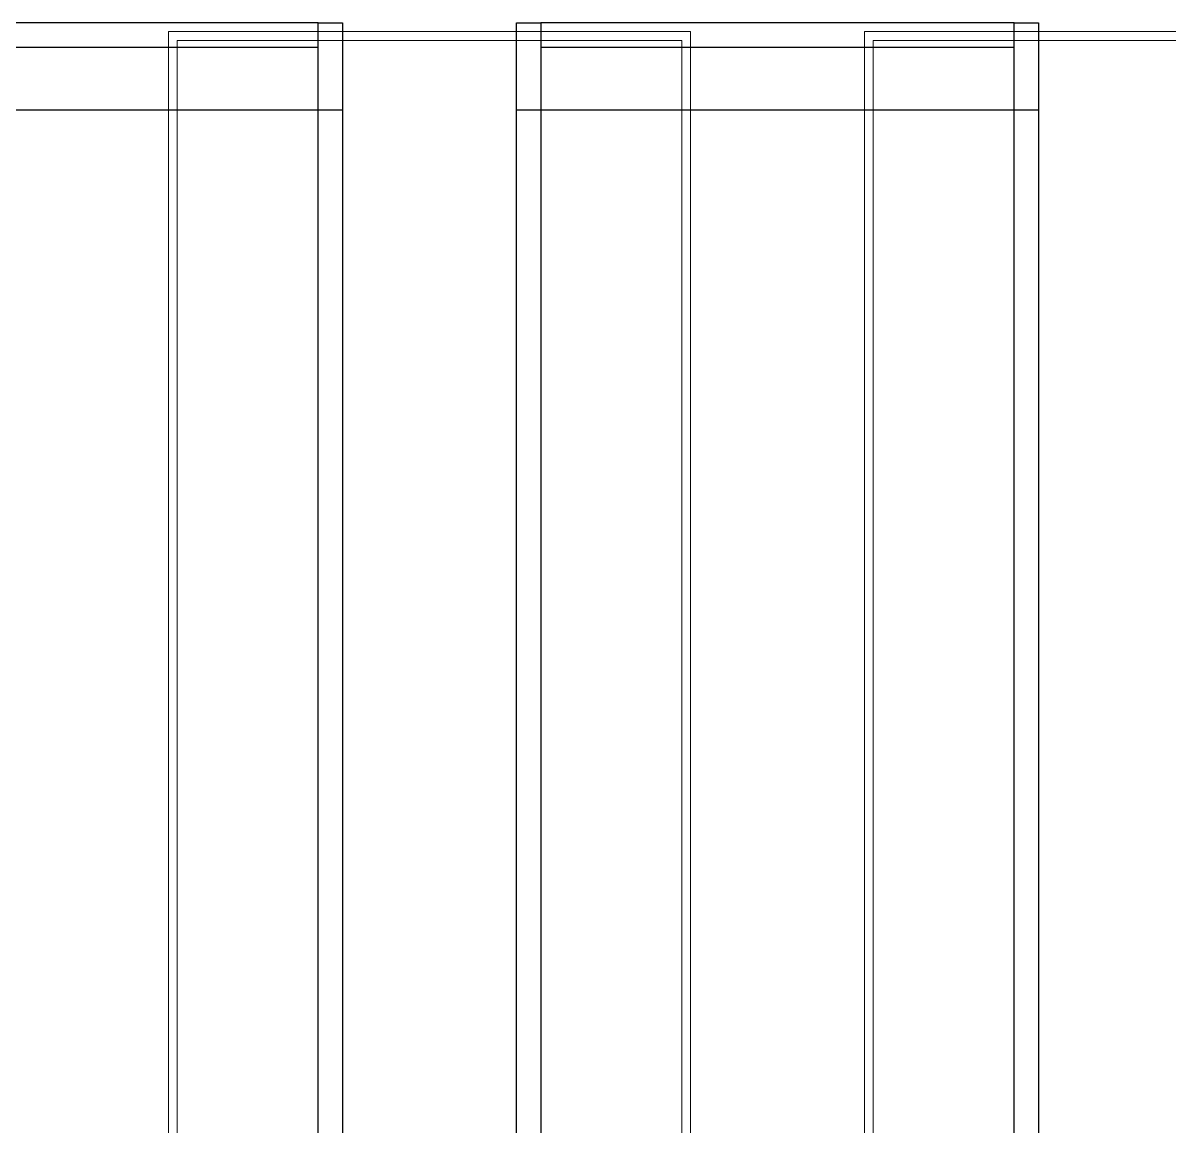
# Model space of a CAD drawing. Header units: millimetres. Extents: x 813027 to 1148939, y -931049 to -10.
# Drawn here: x 907306 to 907965, y -108569 to -107935 of the extents above; entities that cross this region are included whole.
import ezdxf

# ---------------------------------------------------------------- set-up
doc = ezdxf.new("R2010")
doc.units = ezdxf.units.MM
doc.layers.add('A-GLAZ-CURT', color=2, linetype='Continuous', lineweight=9)
doc.layers.add('A11_ALU.SOLID SHEET', color=7, linetype='Continuous')

# ---------------------------------------------------------------- blocks, each defined once
blk = doc.blocks.new('DPA_CP_Metal Ceiling Panel - Vertical Panel with Gap-23421451-4160 - LOWER PLATFORM LEVEL - REFLECTED CEILING GENERAL PLAN')
at = {"layer": 'A-GLAZ-CURT'}
for p, q in [((914196.33, -107941.78), (914196.33, -109561.78)), ((914496.33, -107941.78), (914196.33, -107941.78)), ((914196.33, -109561.78), (914196.33, -107941.78)), ((914196.33, -107941.78), (914496.33, -107941.78)), ((914196.33, -107941.78), (914196.33, -109561.78)), ((914496.33, -107941.78), (914196.33, -107941.78)), ((914496.33, -107941.78), (914196.33, -107941.78)), ((914196.33, -107941.78), (914196.33, -109561.78)), ((914196.33, -109561.78), (914196.33, -107941.78)), ((914196.33, -107941.78), (914496.33, -107941.78)), ((914201.33, -109556.78), (914201.33, -107946.78)), ((914491.33, -107946.78), (914201.33, -107946.78))]:
    blk.add_line(p, q, dxfattribs=at)
blk = doc.blocks.new('DPA_CP_Metal Ceiling Panel - Vertical Panel with Gap-V9-4160 - LOWER PLATFORM LEVEL - REFLECTED CEILING GENERAL PLAN')
at = {"layer": 'A-GLAZ-CURT'}
for p, q in [((907396.33, -107941.78), (907396.33, -109561.78)), ((907696.33, -107941.78), (907396.33, -107941.78)), ((907396.33, -109561.78), (907396.33, -107941.78)), ((907396.33, -107941.78), (907396.33, -109561.78)), ((907696.33, -107941.78), (907396.33, -107941.78)), ((907396.33, -107941.78), (907396.33, -109561.78)), ((907396.33, -109561.78), (907396.33, -107941.78)), ((907396.33, -107941.78), (907696.33, -107941.78)), ((907401.91, -107941.78), (907696.33, -107941.78)), ((907696.33, -107941.78), (907401.91, -107941.78)), ((907696.33, -107941.78), (907696.33, -109561.78)), ((907696.33, -107941.78), (907696.33, -109561.78)), ((907696.33, -109561.78), (907696.33, -107941.78)), ((907696.33, -109561.78), (907696.33, -107941.78)), ((907696.33, -107941.78), (907696.33, -109561.78)), ((907401.33, -109556.78), (907401.33, -107946.78)), ((907691.33, -107946.78), (907401.33, -107946.78)), ((907691.33, -107946.78), (907691.33, -109556.78))]:
    blk.add_line(p, q, dxfattribs=at)
blk = doc.blocks.new('C-2-PP21-AR-4160-01-B_20250829-084021_EXCL')
at = {"layer": 'A-GLAZ-CURT'}
for name, p in [('DPA_CP_Metal Ceiling Panel - Vertical Panel with Gap-V9-4160 - LOWER PLATFORM LEVEL - REFLECTED CEILING GENERAL PLAN', (-1047096.33, 105341.78)), ('DPA_CP_Metal Ceiling Panel - Vertical Panel with Gap-23421451-4160 - LOWER PLATFORM LEVEL - REFLECTED CEILING GENERAL PLAN', (-1053496.33, 105341.78))]:
    blk.add_blockref(name, p, dxfattribs=at)
blk = doc.blocks.new('*U514')
for p, q in [((762.5, 2150), (762.5, 1850)), ((762.5, 1750), (762.5, 1450))]:
    blk.add_line(p, q)
at = {"layer": 'A11_ALU.SOLID SHEET', "color": 0}
for points in [[(812.5, 2136), (798.5, 2136), (798.5, 1864), (812.5, 1864)], [(-812.5, 1864), (812.5, 1864), (812.5, 1850), (-812.5, 1850)], [(-812.5, 1750), (812.5, 1750), (812.5, 1736), (-812.5, 1736)], [(812.5, 1736), (798.5, 1736), (798.5, 1464), (812.5, 1464)], [(-812.5, 1464), (812.5, 1464), (812.5, 1450), (-812.5, 1450)]]:
    blk.add_lwpolyline(points, close=True, dxfattribs=at)
blk = doc.blocks.new('C-2-PP21-AR-4160-01-B_20250829-084416_NEWCL')
at = {"rotation": 90}
blk.add_blockref('*U514', (-137750, -3407.5), dxfattribs=at)

msp = doc.modelspace()

# ---------------------------------------------------------------- block references
msp.add_blockref('C-2-PP21-AR-4160-01-B_20250829-084021_EXCL', (1047090, -105340))

# ---------------------------------------------------------------- next in the draw order: block references
msp.add_blockref('C-2-PP21-AR-4160-01-B_20250829-084416_NEWCL', (1047090, -105340))

doc.saveas('drawing.dxf')
